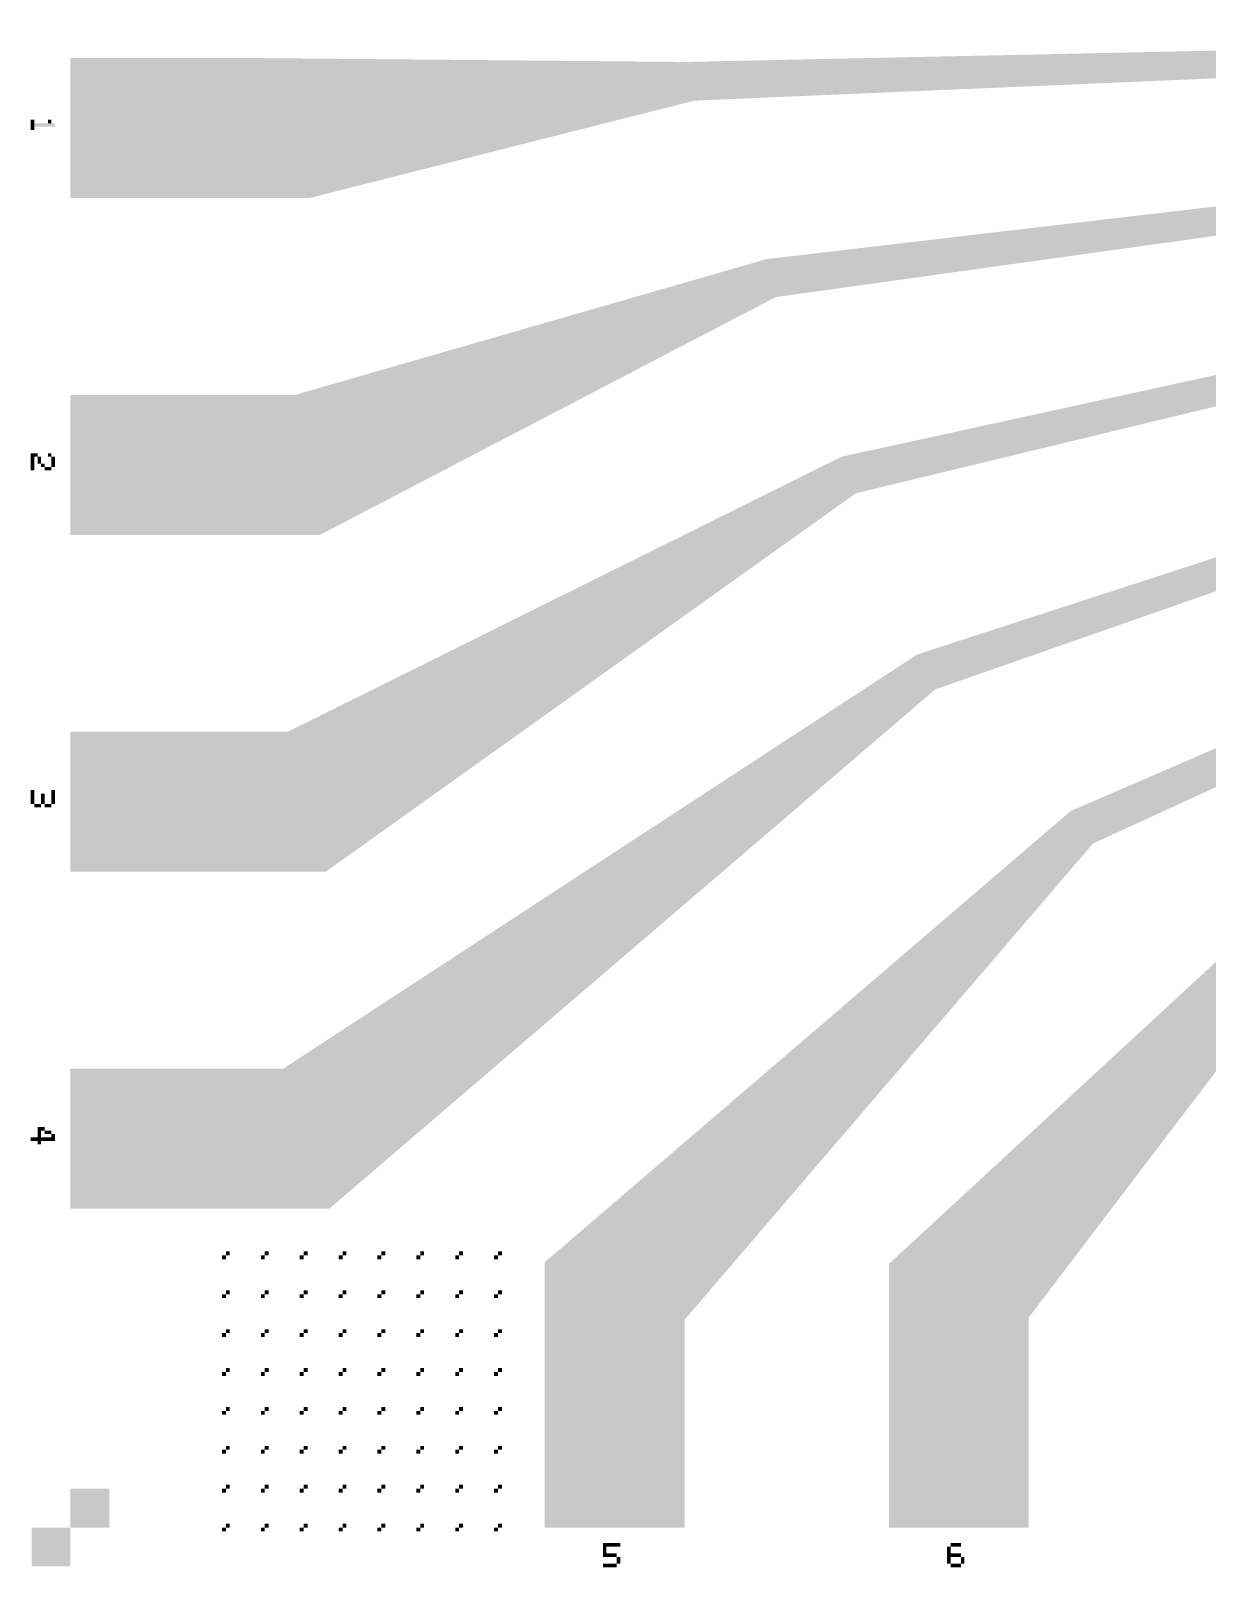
# Model space of a CAD drawing. Extents: x 149 to 8866, y 149 to 4853.
# Drawn here: x 149 to 1662, y 149 to 2125 of the extents above; entities that cross this region are included whole.
import ezdxf

# ---------------------------------------------------------------- set-up
doc = ezdxf.new("R2010")
doc.units = 0
doc.layers.add('L1D0', color=1, linetype='CONTINUOUS')

msp = doc.modelspace()

# ---------------------------------------------------------------- linework, layer by layer
at = {"layer": 'L1D0'}
for points in [[(1002.636, 2035.091), (1002.636, 2085.061), (2869.96, 2114.994), (2869.96, 2125)], [(200, 2089.19), (200, 2090), (508.189, 2089.19), (417.532, 2090)], [(200, 1910), (200, 2089.19), (508.189, 1910), (508.189, 2089.19)], [(508.189, 2035.091), (508.189, 2089.19), (993.108, 2035.091), (993.108, 2084.857)], [(993.108, 2035.091), (993.108, 2084.857), (1002.636, 2035.091), (1002.636, 2085.061)], [(1107.363, 1782.452), (1107.363, 1832.698), (2919.711, 2034.912), (2919.711, 2045)], [(508.189, 1910), (508.189, 2035.091), (1002.636, 2035.091)], [(148.889, 2006.111), (148.889, 2010.556), (153.333, 2006.111), (153.333, 2010.556)], [(148.889, 1997.222), (148.889, 2006.111), (153.333, 1997.222), (153.333, 2006.111)], [(153.333, 2001.667), (153.333, 2006.111), (180, 2001.667), (180, 2006.111)], [(171.111, 2006.111), (171.111, 2010.556), (175.556, 2006.111), (175.556, 2010.556)], [(1210.376, 1530.121), (1210.376, 1581.184), (2969.462, 1954.727), (2969.462, 1965)], [(1289.299, 1322.808), (3019.209, 1885), (1441.018, 1322.808), (3019.209, 1874.427)], [(866.196, 1765.254), (1074.389, 1825.179), (1074.389, 1765.254)], [(1074.389, 1825.179), (1095.812, 1831.345), (1107.363, 1825.179), (1107.363, 1832.698)], [(1074.389, 1782.452), (1074.389, 1825.179), (1107.363, 1782.452), (1107.363, 1825.179)], [(1074.389, 1765.254), (1074.389, 1782.452), (1107.363, 1782.452)], [(1486.825, 1121.54), (3045.818, 1795), (1606.67, 1121.54), (3071.094, 1795)], [(488.939, 1656.667), (866.196, 1765.254), (866.196, 1656.667)], [(866.196, 1656.667), (866.196, 1765.254), (1074.389, 1765.254)], [(200, 1476.667), (200, 1656.667), (521.083, 1476.667), (866.196, 1656.667)], [(148.889, 1577.222), (148.889, 1581.667), (157.778, 1577.222), (157.778, 1581.667)], [(171.111, 1577.222), (171.111, 1581.667), (175.556, 1577.222), (175.556, 1581.667)], [(1097.235, 1530.121), (1191.96, 1577.166), (1210.376, 1530.121), (1210.376, 1581.184)], [(148.889, 1559.444), (148.889, 1577.222), (153.333, 1559.444), (153.333, 1577.222)], [(157.778, 1568.333), (157.778, 1577.222), (162.222, 1568.333), (162.222, 1577.222)], [(162.222, 1563.889), (162.222, 1568.333), (166.667, 1563.889), (166.667, 1568.333)], [(166.667, 1559.444), (166.667, 1563.889), (175.556, 1559.444), (175.556, 1563.889)], [(175.556, 1563.889), (175.556, 1577.222), (180, 1563.889), (180, 1577.222)], [(479.52, 1223.333), (1097.235, 1530.121), (780.534, 1223.333), (1210.376, 1530.121)], [(1220.556, 1277.908), (1289.299, 1322.808), (1312.558, 1277.908), (1441.018, 1322.808)], [(473.558, 790), (1220.556, 1277.908), (743.083, 790), (1312.558, 1277.908)], [(200, 1043.333), (200, 1223.333), (528.335, 1043.333), (780.534, 1223.333)], [(148.889, 1130.556), (148.889, 1148.333), (153.333, 1130.556), (153.333, 1148.333)], [(175.556, 1130.556), (175.556, 1148.333), (180, 1130.556), (180, 1148.333)], [(153.333, 1126.111), (153.333, 1130.556), (162.222, 1126.111), (162.222, 1130.556)], [(162.222, 1130.556), (162.222, 1143.889), (166.667, 1130.556), (166.667, 1143.889)], [(166.667, 1126.111), (166.667, 1130.556), (175.556, 1126.111), (175.556, 1130.556)], [(1437.812, 1079.502), (1486.825, 1121.54), (1515.259, 1079.502), (1606.67, 1121.54)], [(990, 467.094), (990, 695.415), (1515.259, 1079.502), (1437.812, 1079.502)], [(1432.857, 470.21), (1432.857, 705.187), (1859.298, 1030.48), (1785.02, 1030.48)], [(200, 610), (200, 790), (532.991, 610), (743.083, 790)], [(157.778, 710.556), (157.778, 715), (166.667, 710.556), (166.667, 715)], [(148.889, 697.222), (148.889, 701.667), (162.222, 697.222), (162.222, 701.667)], [(157.778, 701.667), (157.778, 710.556), (162.222, 701.667), (162.222, 710.556)], [(157.778, 692.778), (157.778, 697.222), (162.222, 692.778), (162.222, 697.222)], [(162.222, 697.222), (162.222, 701.667), (180, 697.222), (180, 701.667)], [(166.667, 706.111), (166.667, 710.556), (175.556, 706.111), (175.556, 710.556)], [(175.556, 701.667), (175.556, 706.111), (180, 701.667), (180, 706.111)], [(810, 200), (810, 541.03), (990, 200), (990, 695.415)], [(1252.857, 200), (1252.857, 538.921), (1432.857, 200), (1432.857, 705.187)], [(400, 550), (400, 555), (405, 550), (405, 555)], [(450, 550), (450, 555), (455, 550), (455, 555)], [(500, 550), (500, 555), (505, 550), (505, 555)], [(550, 550), (550, 555), (555, 550), (555, 555)], [(600, 550), (600, 555), (605, 550), (605, 555)], [(650, 550), (650, 555), (655, 550), (655, 555)], [(700, 550), (700, 555), (705, 550), (705, 555)], [(750, 550), (750, 555), (755, 550), (755, 555)], [(395, 545), (395, 550), (400, 545), (400, 550)], [(445, 545), (445, 550), (450, 545), (450, 550)], [(495, 545), (495, 550), (500, 545), (500, 550)], [(545, 545), (545, 550), (550, 545), (550, 550)], [(595, 545), (595, 550), (600, 545), (600, 550)], [(645, 545), (645, 550), (650, 545), (650, 550)], [(695, 545), (695, 550), (700, 545), (700, 550)], [(745, 545), (745, 550), (750, 545), (750, 550)], [(395, 495), (395, 500), (400, 495), (400, 500)], [(400, 500), (400, 505), (405, 500), (405, 505)], [(445, 495), (445, 500), (450, 495), (450, 500)], [(450, 500), (450, 505), (455, 500), (455, 505)], [(495, 495), (495, 500), (500, 495), (500, 500)], [(500, 500), (500, 505), (505, 500), (505, 505)], [(545, 495), (545, 500), (550, 495), (550, 500)], [(550, 500), (550, 505), (555, 500), (555, 505)], [(595, 495), (595, 500), (600, 495), (600, 500)], [(600, 500), (600, 505), (605, 500), (605, 505)], [(645, 495), (645, 500), (650, 495), (650, 500)], [(650, 500), (650, 505), (655, 500), (655, 505)], [(695, 495), (695, 500), (700, 495), (700, 500)], [(700, 500), (700, 505), (705, 500), (705, 505)], [(745, 495), (745, 500), (750, 495), (750, 500)], [(750, 500), (750, 505), (755, 500), (755, 505)], [(400, 450), (400, 455), (405, 450), (405, 455)], [(450, 450), (450, 455), (455, 450), (455, 455)], [(500, 450), (500, 455), (505, 450), (505, 455)], [(550, 450), (550, 455), (555, 450), (555, 455)], [(600, 450), (600, 455), (605, 450), (605, 455)], [(650, 450), (650, 455), (655, 450), (655, 455)], [(700, 450), (700, 455), (705, 450), (705, 455)], [(750, 450), (750, 455), (755, 450), (755, 455)], [(395, 445), (395, 450), (400, 445), (400, 450)], [(445, 445), (445, 450), (450, 445), (450, 450)], [(495, 445), (495, 450), (500, 445), (500, 450)], [(545, 445), (545, 450), (550, 445), (550, 450)], [(595, 445), (595, 450), (600, 445), (600, 450)], [(645, 445), (645, 450), (650, 445), (650, 450)], [(695, 445), (695, 450), (700, 445), (700, 450)], [(745, 445), (745, 450), (750, 445), (750, 450)], [(395, 395), (395, 400), (400, 395), (400, 400)], [(400, 400), (400, 405), (405, 400), (405, 405)], [(445, 395), (445, 400), (450, 395), (450, 400)], [(450, 400), (450, 405), (455, 400), (455, 405)], [(495, 395), (495, 400), (500, 395), (500, 400)], [(500, 400), (500, 405), (505, 400), (505, 405)], [(545, 395), (545, 400), (550, 395), (550, 400)], [(550, 400), (550, 405), (555, 400), (555, 405)], [(595, 395), (595, 400), (600, 395), (600, 400)], [(600, 400), (600, 405), (605, 400), (605, 405)], [(645, 395), (645, 400), (650, 395), (650, 400)], [(650, 400), (650, 405), (655, 400), (655, 405)], [(695, 395), (695, 400), (700, 395), (700, 400)], [(700, 400), (700, 405), (705, 400), (705, 405)], [(745, 395), (745, 400), (750, 395), (750, 400)], [(750, 400), (750, 405), (755, 400), (755, 405)], [(395, 345), (395, 350), (400, 345), (400, 350)], [(400, 350), (400, 355), (405, 350), (405, 355)], [(445, 345), (445, 350), (450, 345), (450, 350)], [(450, 350), (450, 355), (455, 350), (455, 355)], [(495, 345), (495, 350), (500, 345), (500, 350)], [(500, 350), (500, 355), (505, 350), (505, 355)], [(545, 345), (545, 350), (550, 345), (550, 350)], [(550, 350), (550, 355), (555, 350), (555, 355)], [(595, 345), (595, 350), (600, 345), (600, 350)], [(600, 350), (600, 355), (605, 350), (605, 355)], [(645, 345), (645, 350), (650, 345), (650, 350)], [(650, 350), (650, 355), (655, 350), (655, 355)], [(695, 345), (695, 350), (700, 345), (700, 350)], [(700, 350), (700, 355), (705, 350), (705, 355)], [(745, 345), (745, 350), (750, 345), (750, 350)], [(750, 350), (750, 355), (755, 350), (755, 355)], [(395, 295), (395, 300), (400, 295), (400, 300)], [(400, 300), (400, 305), (405, 300), (405, 305)], [(445, 295), (445, 300), (450, 295), (450, 300)], [(450, 300), (450, 305), (455, 300), (455, 305)], [(495, 295), (495, 300), (500, 295), (500, 300)], [(500, 300), (500, 305), (505, 300), (505, 305)], [(545, 295), (545, 300), (550, 295), (550, 300)], [(550, 300), (550, 305), (555, 300), (555, 305)], [(595, 295), (595, 300), (600, 295), (600, 300)], [(600, 300), (600, 305), (605, 300), (605, 305)], [(645, 295), (645, 300), (650, 295), (650, 300)], [(650, 300), (650, 305), (655, 300), (655, 305)], [(695, 295), (695, 300), (700, 295), (700, 300)], [(700, 300), (700, 305), (705, 300), (705, 305)], [(745, 295), (745, 300), (750, 295), (750, 300)], [(750, 300), (750, 305), (755, 300), (755, 305)], [(200, 200), (200, 250), (250, 200), (250, 250)], [(395, 245), (395, 250), (400, 245), (400, 250)], [(400, 250), (400, 255), (405, 250), (405, 255)], [(445, 245), (445, 250), (450, 245), (450, 250)], [(450, 250), (450, 255), (455, 250), (455, 255)], [(495, 245), (495, 250), (500, 245), (500, 250)], [(500, 250), (500, 255), (505, 250), (505, 255)], [(545, 245), (545, 250), (550, 245), (550, 250)], [(550, 250), (550, 255), (555, 250), (555, 255)], [(595, 245), (595, 250), (600, 245), (600, 250)], [(600, 250), (600, 255), (605, 250), (605, 255)], [(645, 245), (645, 250), (650, 245), (650, 250)], [(650, 250), (650, 255), (655, 250), (655, 255)], [(695, 245), (695, 250), (700, 245), (700, 250)], [(700, 250), (700, 255), (705, 250), (705, 255)], [(745, 245), (745, 250), (750, 245), (750, 250)], [(750, 250), (750, 255), (755, 250), (755, 255)], [(150, 150), (150, 200), (200, 150), (200, 200)], [(395, 195), (395, 200), (400, 195), (400, 200)], [(400, 200), (400, 205), (405, 200), (405, 205)], [(445, 195), (445, 200), (450, 195), (450, 200)], [(450, 200), (450, 205), (455, 200), (455, 205)], [(495, 195), (495, 200), (500, 195), (500, 200)], [(500, 200), (500, 205), (505, 200), (505, 205)], [(545, 195), (545, 200), (550, 195), (550, 200)], [(550, 200), (550, 205), (555, 200), (555, 205)], [(595, 195), (595, 200), (600, 195), (600, 200)], [(600, 200), (600, 205), (605, 200), (605, 205)], [(645, 195), (645, 200), (650, 195), (650, 200)], [(650, 200), (650, 205), (655, 200), (655, 205)], [(695, 195), (695, 200), (700, 195), (700, 200)], [(700, 200), (700, 205), (705, 200), (705, 205)], [(745, 195), (745, 200), (750, 195), (750, 200)], [(750, 200), (750, 205), (755, 200), (755, 205)], [(885, 175.556), (885, 180), (907.222, 175.556), (907.222, 180)], [(1332.302, 175.556), (1332.302, 180), (1345.635, 175.556), (1345.635, 180)], [(885, 166.667), (885, 175.556), (889.444, 166.667), (889.444, 175.556)], [(885, 162.222), (885, 166.667), (902.778, 162.222), (902.778, 166.667)], [(902.778, 153.333), (902.778, 162.222), (907.222, 153.333), (907.222, 162.222)], [(1327.857, 153.333), (1327.857, 175.556), (1332.302, 153.333), (1332.302, 175.556)], [(1332.302, 162.222), (1332.302, 166.667), (1345.635, 162.222), (1345.635, 166.667)], [(1345.635, 153.333), (1345.635, 162.222), (1350.079, 153.333), (1350.079, 162.222)], [(885, 148.889), (885, 153.333), (902.778, 148.889), (902.778, 153.333)], [(1332.302, 148.889), (1332.302, 153.333), (1345.635, 148.889), (1345.635, 153.333)]]:
    msp.add_solid(points, dxfattribs=at)

doc.saveas('drawing.dxf')
